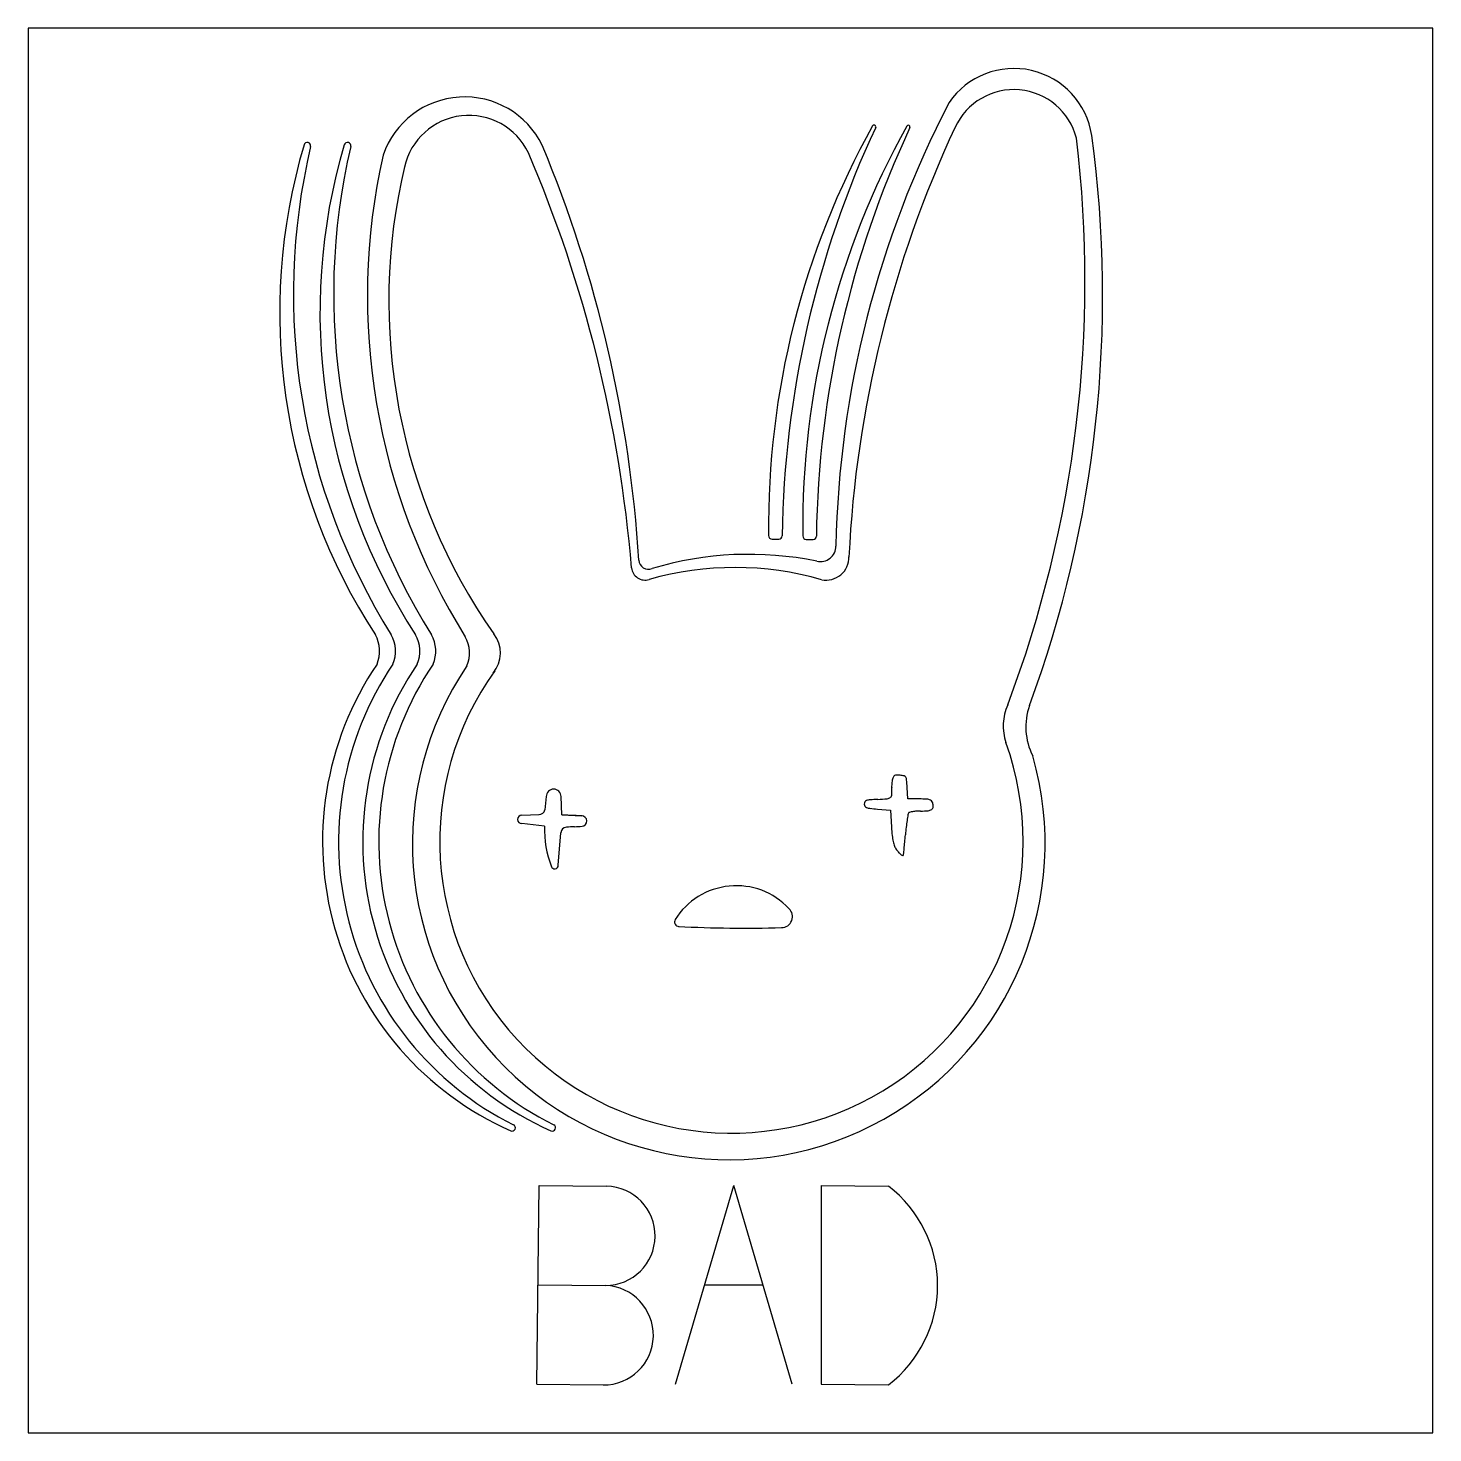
# Model space of a CAD drawing. Header units: millimetres. Extents: x 2792.2 to 2892.2, y 3920.3 to 4020.3.
import ezdxf

# ---------------------------------------------------------------- set-up
doc = ezdxf.new("R2010")
doc.units = ezdxf.units.MM
doc.header["$LTSCALE"] = 25.4

msp = doc.modelspace()

# ---------------------------------------------------------------- linework, layer by layer
at = {"linetype": 'Continuous'}
for p, q in [((2892.246, 4020.281), (2792.247, 4020.281)), ((2792.247, 4020.281), (2792.247, 3920.281)), ((2892.246, 3920.281), (2892.246, 4020.281)), ((2845.205, 3983.898), (2845.698, 3983.902)), ((2847.638, 3983.879), (2848.131, 3983.883)), ((2829.128, 3965.577), (2829.037, 3964.643)), ((2830.229, 3964.275), (2830.187, 3965.577)), ((2827.386, 3964.252), (2828.632, 3964.297)), ((2830.229, 3964.275), (2831.652, 3964.199)), ((2829.018, 3963.474), (2827.386, 3963.654)), ((2829.986, 3960.689), (2830.18, 3963.005)), ((2792.247, 3920.281), (2892.246, 3920.281))]:
    msp.add_line(p, q, dxfattribs=at)
for p, q in [((2854.864, 3965.407), (2854.821, 3966.23)), ((2855.706, 3965.407), (2854.864, 3965.407)), ((2831.124, 3964.233), (2830.229, 3964.275)), ((2852.703, 3964.691), (2853.633, 3964.619)), ((2853.633, 3964.619), (2853.707, 3963.403))]:
    msp.add_line(p, q)
at = {"color": 40, "linetype": 'Continuous', "true_color": 0xf8d731}
for p, q in [((2828.463, 3923.755), (2828.627, 3937.902)), ((2828.627, 3937.902), (2833.425, 3937.846)), ((2838.339, 3923.755), (2842.486, 3937.902)), ((2846.632, 3923.755), (2842.486, 3937.902)), ((2848.692, 3937.902), (2848.692, 3923.755)), ((2848.692, 3937.902), (2853.49, 3937.846)), ((2828.545, 3930.828), (2833.343, 3930.773)), ((2840.412, 3930.828), (2844.559, 3930.828)), ((2828.463, 3923.755), (2833.179, 3923.7)), ((2848.692, 3923.755), (2853.49, 3923.699))]:
    msp.add_line(p, q, dxfattribs=at)
at = {"linetype": 'Continuous'}
for centre, radius, start, end in [((2862.422, 4011.808), 5.6, 8.60012, 145.5322), ((2823.324, 4009.234), 6.15, 26.09238, 160.90594), ((2862.416, 4011.296), 4.603, 14.48082, 155.26508), ((2823.623, 4009.367), 4.7, 25.5657, 167.47184), ((2921.341, 3981.953), 71.607, 152.53528, 178.83481), ((2903.595, 3984.779), 58.645, 150.88051, 180.61239), ((2917.065, 3983.152), 71.146, 155.00362, 179.21104), ((2906.029, 3984.76), 58.645, 150.88051, 180.61239), ((2919.498, 3983.132), 71.146, 155.00362, 179.21104), ((2932.188, 3978.734), 81.601, 154.9976, 177.27179), ((2852.469, 4013.258), 0.122, 330.8631, 150.8631), ((2854.902, 4013.239), 0.122, 330.8631, 150.8631), ((2812.12, 4011.9), 0.243, 346.72084, 163.52283), ((2814.982, 4011.9), 0.243, 346.72084, 163.52283), ((2781.954, 4002.282), 85.525, 339.33861, 6.82656), ((2784.517, 4001.224), 84.22, 339.73329, 7.79444), ((2852.232, 4000.035), 42.073, 163.52283, 213.05227), ((2856.845, 4001.344), 45.71, 166.72084, 212.04922), ((2855.095, 4000.035), 42.073, 163.52283, 213.05227), ((2859.707, 4001.344), 45.71, 166.72084, 212.04922), ((2862.108, 4001.216), 45.71, 167.32496, 212.04922), ((2740.483, 3974.004), 95.044, 4.73573, 23.16714), ((2744.238, 3976.683), 91.661, 3.57719, 22.62118), ((2859.292, 4000.867), 41.368, 166.52008, 214.95947), ((2845.214, 3984.158), 0.26, 181.13376, 268.00742), ((2845.685, 3984.142), 0.24, 272.93201, 357.37147), ((2847.647, 3984.138), 0.26, 181.13376, 268.00742), ((2848.119, 3984.123), 0.24, 272.93201, 357.37147), ((2848.641, 3983.411), 1.108, 256.98009, 359.90446), ((2836.408, 3982.45), 0.69, 183.98666, 291.39592), ((2843.563, 3958.832), 23.99, 78.3884, 106.72188), ((2849.049, 3982.618), 1.632, 258.95699, 1.09942), ((2836.163, 3981.953), 0.966, 186.06239, 287.57639), ((2842.568, 3959.489), 22.394, 74.01209, 105.84234), ((2835.725, 3962.374), 22.517, 145.87723, 246.10192), ((2836.891, 3962.373), 22.545, 145.92068, 243.41602), ((2838.587, 3962.374), 22.517, 145.87723, 246.10192), ((2839.754, 3962.373), 22.545, 145.92068, 243.41602), ((2842.122, 3962.246), 22.517, 145.87723, 16.05856), ((2842.314, 3962.385), 20.765, 144.19353, 19.81851), ((2865.431, 3970.595), 3.768, 156.38188, 198.092), ((2867.852, 3970.542), 4.585, 160.7758, 206.79819), ((2829.657, 3965.577), 0.53, 0, 180), ((2827.386, 3963.953), 0.299, 90, 270), ((2828.616, 3964.725), 0.428, 267.91278, 348.86358), ((2831.652, 3963.832), 0.367, 274.50685, 90), ((2836.165, 3963.188), 7.153, 177.70826, 201.39164), ((2830.568, 3963.005), 0.388, 90, 180), ((2829.733, 3960.689), 0.253, 196.73128, 0), ((2842.66, 3954.104), 5.129, 43.18031, 148.03238), ((2845.873, 3957.033), 0.784, 270.06121, 47.71023), ((2838.573, 3956.65), 0.313, 147.22774, 269.53888), ((2826.698, 3942.002), 0.234, 246.10192, 63.41602), ((2829.56, 3942.002), 0.234, 246.10192, 63.41602)]:
    msp.add_arc(centre, radius, start, end, dxfattribs=at)
at = {"color": 1, "linetype": 'Continuous'}
for centre, radius, start, end in [((2814.882, 3975.926), 2.387, 337.31355, 29.1208), ((2816.015, 3975.926), 2.387, 337.31355, 29.1208), ((2817.744, 3975.926), 2.387, 337.31355, 29.1208), ((2818.878, 3975.926), 2.387, 337.31355, 29.1208), ((2823.696, 3975.793), 2.178, 319.31171, 38.99142), ((2821.279, 3975.798), 2.387, 337.31355, 29.1208)]:
    msp.add_arc(centre, radius, start, end, dxfattribs=at)
for centre, radius, start, end in [((2854.03, 3966.88), 0.215, 117.82715, 152.5603), ((2854.078, 3966.79), 0.317, 90.97396, 117.82709), ((2854.109, 3964.937), 2.17, 84.47946, 90.97392), ((2854.148, 3965.34), 1.765, 75.21173, 84.47942), ((2854.547, 3966.848), 0.205, 30.11609, 75.21168), ((2856.327, 3966.267), 2.61, 175.0169, 178.6661), ((2854.814, 3966.302), 1.098, 178.66615, 185.63759), ((2850.144, 3965.841), 3.595, 358.21993, 5.6376), ((2856.432, 3966.257), 2.716, 171.40042, 175.01685), ((2855.345, 3966.422), 1.616, 166.0666, 171.40034), ((2854.518, 3966.627), 0.765, 152.56041, 166.06656), ((2854.327, 3966.721), 0.459, 4.98645, 30.11602), ((2839.587, 3965.435), 15.255, 2.98573, 4.98645), ((2852.058, 3965.049), 0.286, 147.58071, 180.00001), ((2852.06, 3965.049), 0.287, 179.99997, 212.15619), ((2852.007, 3965.082), 0.225, 108.78323, 147.58075), ((2852.255, 3964.352), 0.996, 94.24674, 108.78332), ((2853.544, 3946.989), 18.406, 92.50824, 94.24679), ((2852.215, 3977.33), 11.964, 272.50826, 275.66437), ((2853.352, 3965.871), 0.449, 275.66432, 309.70579), ((2853.462, 3965.738), 0.276, 309.70582, 358.21988), ((2855.706, 3954.844), 10.563, 87.48224, 89.99994), ((2856.128, 3964.425), 0.973, 73.00544, 87.48221), ((2856.317, 3965.045), 0.324, 43.69399, 73.00538), ((2856.278, 3965.007), 0.379, 17.60885, 43.694), ((2855.908, 3964.89), 0.767, 356.26723, 17.60874), ((2830.236, 3945.593), 18.661, 85.56632, 87.27279), ((2852.02, 3965.024), 0.24, 212.15611, 248.96244), ((2852.285, 3965.712), 0.978, 248.96251, 263.64495), ((2853.891, 3980.138), 15.492, 263.64501, 265.60127), ((2876.243, 3960.844), 21.644, 170.85852, 171.93453), ((2855.178, 3964.234), 0.308, 148.28255, 170.85849), ((2855.031, 3964.324), 0.136, 105.42059, 148.28255), ((2855.61, 3962.228), 2.31, 99.99049, 105.42065), ((2855.677, 3961.845), 2.699, 94.21588, 99.99053), ((2855.781, 3960.441), 4.107, 90.00003, 94.21584), ((2855.781, 3970.464), 5.916, 269.99999, 275.11794), ((2856.258, 3965.135), 0.566, 275.1179, 303.7617), ((2856.445, 3964.855), 0.228, 303.76176, 356.26713), ((2831.73, 3950.551), 12.894, 92.62025, 95.16902), ((2830.293, 3981.066), 17.655, 272.7507, 274.51583), ((2867.348, 3964.226), 13.666, 183.45342, 185.99084), ((2880.058, 3960.59), 25.461, 173.66569, 174.89204), ((2870.724, 3961.626), 16.07, 171.93451, 173.66573), ((2857.54, 3963.197), 3.804, 185.9909, 192.56276), ((2855.89, 3962.829), 2.113, 192.56276, 201.67989), ((2854.984, 3962.469), 1.139, 201.67977, 216.16385), ((2298.989, 4012.278), 557.902, 354.81578, 354.86276), ((1811.489, 4056.106), 1047.368, 354.862717, 354.892052), ((2856.181, 3963.344), 2.621, 216.16382, 222.16246), ((2854.994, 3962.269), 1.02, 222.16243, 234.29915), ((2854.557, 3961.661), 0.271, 234.29905, 260.51699), ((2854.52, 3961.441), 0.0489, 260.51702, 351.87896), ((2854.013, 3961.514), 0.562, 351.87878, 354.80827), ((-301.915, 4248.257), 3169.489, 354.808447, 354.815781), ((2843.252, 4042.444), 86.234, 266.86841, 271.74196)]:
    msp.add_arc(centre, radius, start, end)
at = {"color": 40, "linetype": 'Continuous', "true_color": 0xf8d731}
for centre, radius, start, end in [((2833.343, 3934.31), 3.537, 270, 88.66856), ((2848.079, 3930.773), 8.906, 307.41594, 52.58406), ((2833.218, 3927.237), 3.538, 269.36434, 87.97278)]:
    msp.add_arc(centre, radius, start, end, dxfattribs=at)

doc.saveas('drawing.dxf')
